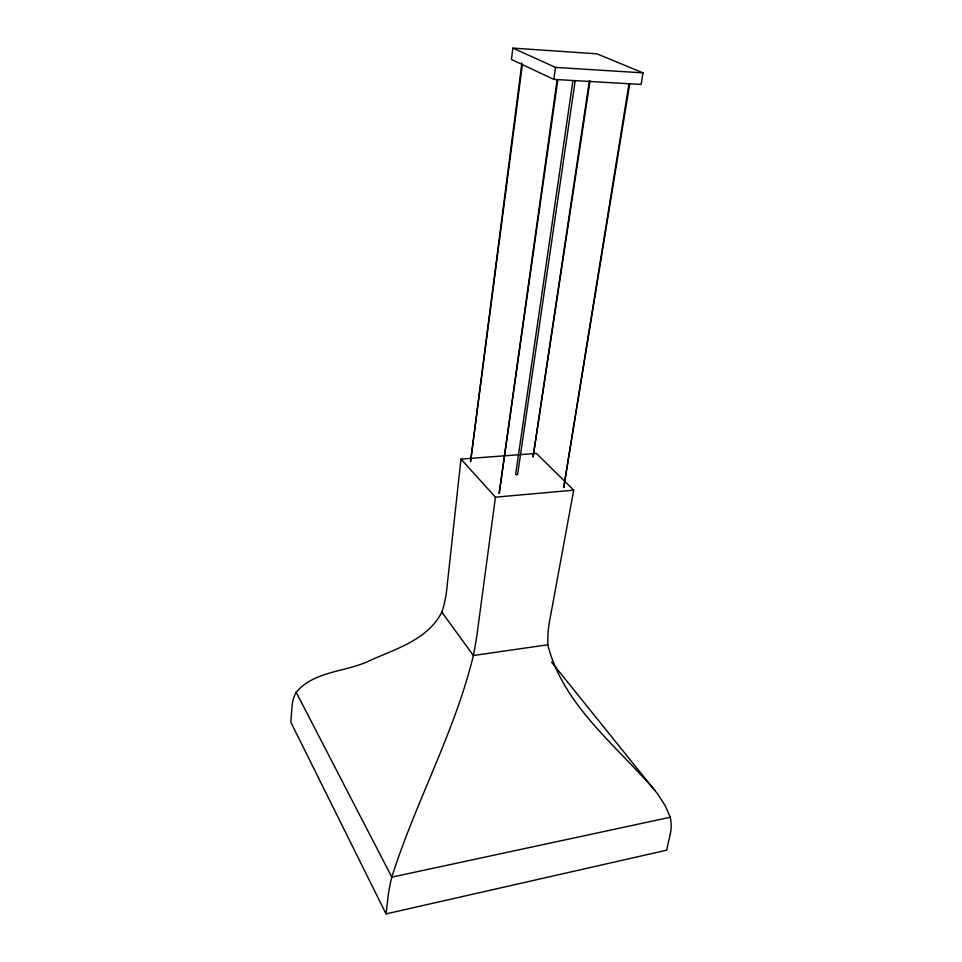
<?xml version="1.0" encoding="UTF-8"?>
<svg xmlns="http://www.w3.org/2000/svg" width="962" height="962" viewBox="0 0 962 962"><rect width="100%" height="100%" fill="white"/><g stroke="black" fill="none" stroke-linecap="round" stroke-linejoin="round"><path stroke-width="1.44" d="M547.823 644.78A153.102 128.102 27.6 0 1 550.204 617.796L573.701 490.163L536.387 453.403L460.978 459.09L447.041 586.604A139.995 111.832 47.3 0 1 441.835 612.157C428.138 639.153 396.861 648.604 371.091 660.004C346.909 672.258 314.79 670.31 296.164 692.255L391.811 877.14A61.652 14.442 -70.6 0 0 388.119 896.368L386.039 913.9L666.618 850.204L670.298 833.922M512.878 48.1L511.447 59.476L553.823 79.389L641.113 84.44L643.037 72.859L596.921 53.824L512.878 48.1L555.507 67.412L643.037 72.859M522.366 64.622L470.514 461.856L521.885 63.023M460.978 459.09L495.442 497.186L477.946 627.513A170.214 46.236 -71.6 0 1 473.388 655.507C454.725 732.322 415.536 802.055 391.811 877.14L670.286 817.255L665.163 805.675L657.695 794.023L551.539 662.133M553.823 79.389L555.507 67.412M557.852 79.569L499.218 493.253L557.154 79.461M575.156 80.88L517.592 474.603L516.534 474.867L515.644 474.302L572.943 80.543M590.043 80.868L533.056 457.058L589.381 80.772M629.713 83.766L563.72 487.542L629.028 83.658M563.431 487.373L564.033 487.457M498.941 493.061L499.555 493.169M495.442 497.186L573.701 490.163M654.713 790.175C616.137 745.394 562.614 704.521 547.811 644.78L473.388 655.507L441.847 612.157M386.039 913.9L290.825 722.149L292.015 706.312A51.948 39.502 41.8 0 1 296.188 692.267M670.261 817.255A55.868 43.518 30.3 0 1 670.322 833.934"/></g></svg>
